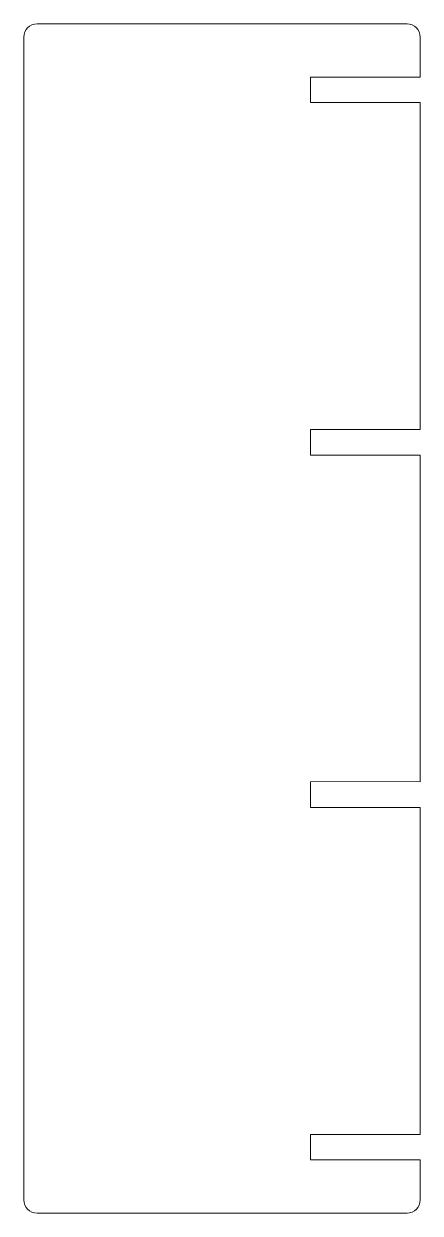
# Model space of a CAD drawing. Header units: millimetres. Extents: x -230 to -140, y -165 to 105.
import ezdxf

# ---------------------------------------------------------------- set-up
doc = ezdxf.new("R2010")
doc.units = ezdxf.units.MM
doc.header["$MEASUREMENT"] = 0
doc.layers.add('Layer 1', color=7, linetype='Continuous')

msp = doc.modelspace()

# ---------------------------------------------------------------- linework, layer by layer
at = {"layer": 'Layer 1', "color": 250, "lineweight": 9}
msp.add_open_spline([(-139.8663, -153.1747), (-139.8663, -153.1747), (-164.7663, -153.1747), (-164.7663, -153.1747), (-164.7663, -153.1747), (-164.7663, -147.3747), (-164.7663, -147.3747), (-164.7663, -147.3747), (-139.8663, -147.3747), (-139.8663, -147.3747), (-139.8663, -147.3747), (-139.8663, -73.1747), (-139.8663, -73.1747), (-139.8663, -73.1747), (-164.7663, -73.1747), (-164.7663, -73.1747), (-164.7663, -73.1747), (-164.7663, -67.3747), (-164.7663, -67.3747), (-164.7663, -67.3747), (-139.8663, -67.2747), (-139.8663, -67.2747), (-139.8663, -67.2747), (-139.8663, -67.3747), (-139.8663, -67.3747), (-139.8663, -67.3747), (-139.8663, 6.8253), (-139.8663, 6.8253), (-139.8663, 6.8253), (-164.7663, 6.8253), (-164.7663, 6.8253), (-164.7663, 6.8253), (-164.7663, 12.6253), (-164.7663, 12.6253), (-164.7663, 12.6253), (-139.8663, 12.6253), (-139.8663, 12.6253), (-139.8663, 12.6253), (-139.8663, 86.8253), (-139.8663, 86.8253), (-139.8663, 86.8253), (-164.7663, 86.8253), (-164.7663, 86.8253), (-164.7663, 86.8253), (-164.7663, 92.6253), (-164.7663, 92.6253), (-164.7663, 92.6253), (-139.8663, 92.6253), (-139.8663, 92.6253), (-139.8663, 92.6253), (-139.8663, 101.7253), (-139.8663, 101.7253), (-139.8663, 103.3776), (-141.214, 104.7253), (-142.8663, 104.7253), (-142.8663, 104.7253), (-226.8663, 104.7253), (-226.8663, 104.7253), (-228.5186, 104.7253), (-229.8663, 103.3776), (-229.8663, 101.7253), (-229.8663, 101.7253), (-229.8663, -162.2747), (-229.8663, -162.2747), (-229.8663, -163.927), (-228.5186, -165.2747), (-226.8663, -165.2747), (-226.8663, -165.2747), (-142.8663, -165.2747), (-142.8663, -165.2747), (-141.214, -165.2747), (-139.8663, -163.927), (-139.8663, -162.2747), (-139.8663, -162.2747), (-139.8663, -153.1747), (-139.8663, -153.1747)], degree=3, knots=[0, 0, 0, 0, 0.04, 0.04, 0.04, 0.08, 0.08, 0.08, 0.12, 0.12, 0.12, 0.16, 0.16, 0.16, 0.2, 0.2, 0.2, 0.24, 0.24, 0.24, 0.28, 0.28, 0.28, 0.32, 0.32, 0.32, 0.36, 0.36, 0.36, 0.4, 0.4, 0.4, 0.44, 0.44, 0.44, 0.48, 0.48, 0.48, 0.52, 0.52, 0.52, 0.56, 0.56, 0.56, 0.6, 0.6, 0.6, 0.64, 0.64, 0.64, 0.68, 0.68, 0.68, 0.72, 0.72, 0.72, 0.76, 0.76, 0.76, 0.8, 0.8, 0.8, 0.84, 0.84, 0.84, 0.88, 0.88, 0.88, 0.92, 0.92, 0.92, 0.96, 0.96, 0.96, 1, 1, 1, 1], dxfattribs=at)

doc.saveas('drawing.dxf')
